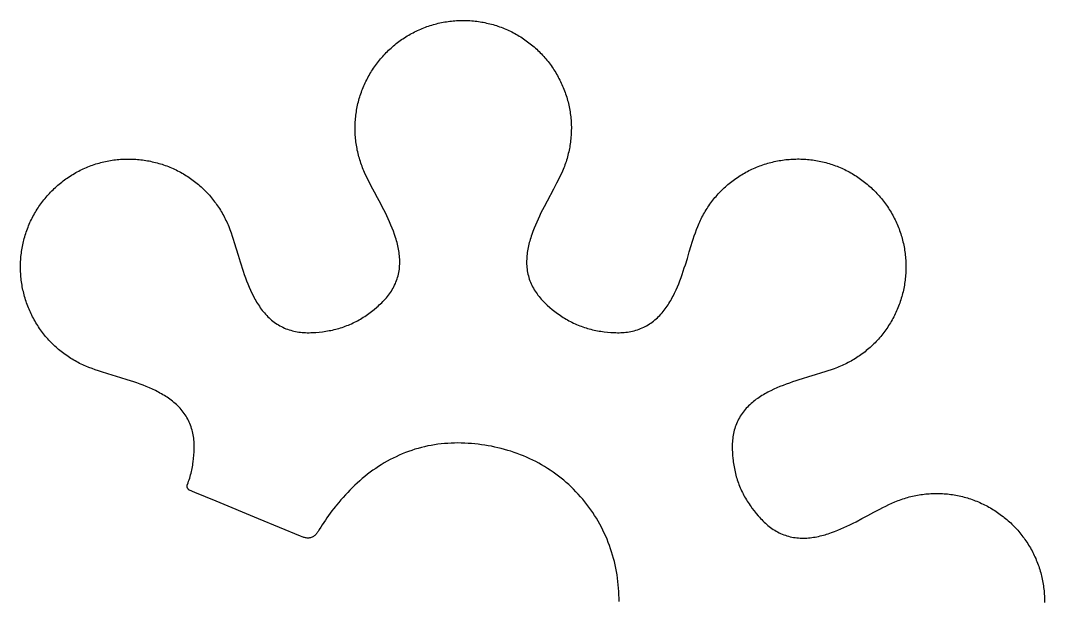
# Model space of a CAD drawing. Extents: x -2412.6 to -2376.5, y -227.2 to -193.2.
# Drawn here: x -2400.48 to -2376.52, y -210.24 to -196.64 of the extents above; entities that cross this region are included whole.
import ezdxf

# ---------------------------------------------------------------- set-up
doc = ezdxf.new("R2010")
doc.units = 0
doc.layers.add('WORK_LAYER', color=254, linetype='CONTINUOUS')

msp = doc.modelspace()

# ---------------------------------------------------------------- linework, layer by layer
at = {"layer": 'WORK_LAYER'}
msp.add_lwpolyline([(-2386.476, -210.238), (-2386.476, -210.16), (-2386.478, -210.081), (-2386.481, -210.002), (-2386.486, -209.924), (-2386.493, -209.845), (-2386.501, -209.767), (-2386.511, -209.689), (-2386.522, -209.611), (-2386.535, -209.534), (-2386.55, -209.456), (-2386.567, -209.379), (-2386.585, -209.303), (-2386.604, -209.227), (-2386.626, -209.151), (-2386.649, -209.076), (-2386.673, -209.001), (-2386.699, -208.927), (-2386.727, -208.853), (-2386.756, -208.78), (-2386.787, -208.708), (-2386.82, -208.636), (-2386.854, -208.565), (-2386.889, -208.495), (-2386.926, -208.425), (-2386.965, -208.357), (-2387.005, -208.289), (-2387.046, -208.222), (-2387.089, -208.156), (-2387.134, -208.091), (-2387.18, -208.027), (-2387.227, -207.964), (-2387.275, -207.903), (-2387.325, -207.842), (-2387.377, -207.782), (-2387.429, -207.723), (-2387.483, -207.666), (-2387.538, -207.61), (-2387.594, -207.555), (-2387.652, -207.501), (-2387.71, -207.449), (-2387.77, -207.398), (-2387.831, -207.348), (-2387.893, -207.299), (-2387.956, -207.252), (-2388.02, -207.207), (-2388.085, -207.162), (-2388.151, -207.119), (-2388.218, -207.078), (-2388.286, -207.038), (-2388.354, -206.999), (-2388.424, -206.962), (-2388.494, -206.927), (-2388.565, -206.893), (-2388.637, -206.86), (-2388.709, -206.829), (-2388.782, -206.8), (-2388.856, -206.772), (-2388.93, -206.746), (-2389.004, -206.721), (-2389.08, -206.698), (-2389.155, -206.676), (-2389.231, -206.656), (-2389.308, -206.637), (-2389.384, -206.62), (-2389.462, -206.604), (-2389.539, -206.59), (-2389.617, -206.577), (-2389.694, -206.566), (-2389.772, -206.555), (-2389.851, -206.547), (-2389.929, -206.539), (-2390.007, -206.534), (-2390.086, -206.529), (-2390.165, -206.527), (-2390.243, -206.526), (-2390.322, -206.527), (-2390.401, -206.529), (-2390.479, -206.534), (-2390.558, -206.54), (-2390.636, -206.547), (-2390.714, -206.557), (-2390.792, -206.568), (-2390.87, -206.581), (-2390.947, -206.596), (-2391.024, -206.613), (-2391.1, -206.632), (-2391.176, -206.652), (-2391.252, -206.674), (-2391.326, -206.698), (-2391.401, -206.724), (-2391.474, -206.752), (-2391.547, -206.782), (-2391.62, -206.813), (-2391.691, -206.846), (-2391.762, -206.88), (-2391.832, -206.916), (-2391.901, -206.954), (-2391.969, -206.993), (-2392.036, -207.034), (-2392.103, -207.076), (-2392.168, -207.12), (-2392.232, -207.165), (-2392.296, -207.212), (-2392.358, -207.259), (-2392.42, -207.308), (-2392.481, -207.359), (-2392.54, -207.41), (-2392.599, -207.463), (-2392.656, -207.516), (-2392.713, -207.571), (-2392.769, -207.626), (-2392.823, -207.683), (-2392.877, -207.74), (-2392.93, -207.799), (-2392.982, -207.858), (-2393.033, -207.918), (-2393.083, -207.979), (-2393.089, -207.986), (-2393.092, -207.99), (-2393.093, -207.991), (-2393.095, -207.994), (-2393.101, -208.001), (-2393.111, -208.013), (-2393.152, -208.065), (-2393.192, -208.117), (-2393.231, -208.169), (-2393.27, -208.222), (-2393.308, -208.275), (-2393.345, -208.329), (-2393.382, -208.384), (-2393.418, -208.439), (-2393.453, -208.494), (-2393.488, -208.55), (-2393.496, -208.564), (-2393.5, -208.571), (-2393.501, -208.573), (-2393.501, -208.573), (-2393.502, -208.574), (-2393.503, -208.576), (-2393.506, -208.58), (-2393.516, -208.597), (-2393.527, -208.613), (-2393.539, -208.629), (-2393.551, -208.645), (-2393.563, -208.66), (-2393.577, -208.674), (-2393.591, -208.688), (-2393.606, -208.7), (-2393.622, -208.712), (-2393.639, -208.722), (-2393.656, -208.731), (-2393.674, -208.739), (-2393.693, -208.744), (-2393.713, -208.748), (-2393.732, -208.75), (-2393.752, -208.751), (-2393.771, -208.75), (-2393.791, -208.748), (-2393.81, -208.745), (-2393.83, -208.741), (-2393.849, -208.736), (-2393.867, -208.73), (-2393.886, -208.724), (-2393.923, -208.709), (-2394.911, -208.297), (-2395.901, -207.886), (-2396.396, -207.681), (-2396.52, -207.63), (-2396.528, -207.626), (-2396.536, -207.621), (-2396.543, -207.615), (-2396.551, -207.608), (-2396.557, -207.601), (-2396.563, -207.592), (-2396.568, -207.583), (-2396.572, -207.574), (-2396.576, -207.564), (-2396.578, -207.554), (-2396.579, -207.544), (-2396.579, -207.534), (-2396.578, -207.524), (-2396.576, -207.515), (-2396.574, -207.506), (-2396.57, -207.498), (-2396.556, -207.461), (-2396.543, -207.423), (-2396.531, -207.386), (-2396.519, -207.348), (-2396.508, -207.311), (-2396.498, -207.273), (-2396.488, -207.235), (-2396.479, -207.196), (-2396.471, -207.158), (-2396.463, -207.119), (-2396.456, -207.081), (-2396.449, -207.042), (-2396.443, -207.003), (-2396.438, -206.964), (-2396.429, -206.886), (-2396.422, -206.807), (-2396.416, -206.729), (-2396.414, -206.69), (-2396.413, -206.65), (-2396.413, -206.611), (-2396.413, -206.572), (-2396.415, -206.532), (-2396.417, -206.493), (-2396.42, -206.454), (-2396.425, -206.415), (-2396.43, -206.376), (-2396.436, -206.337), (-2396.444, -206.298), (-2396.453, -206.26), (-2396.462, -206.222), (-2396.473, -206.184), (-2396.485, -206.147), (-2396.499, -206.11), (-2396.513, -206.073), (-2396.529, -206.037), (-2396.545, -206.001), (-2396.563, -205.966), (-2396.582, -205.932), (-2396.603, -205.898), (-2396.624, -205.865), (-2396.646, -205.833), (-2396.67, -205.801), (-2396.694, -205.77), (-2396.719, -205.74), (-2396.745, -205.711), (-2396.772, -205.682), (-2396.8, -205.654), (-2396.829, -205.627), (-2396.858, -205.6), (-2396.888, -205.575), (-2396.918, -205.55), (-2396.949, -205.526), (-2396.981, -205.502), (-2397.013, -205.479), (-2397.045, -205.457), (-2397.078, -205.436), (-2397.111, -205.415), (-2397.145, -205.395), (-2397.179, -205.375), (-2397.214, -205.356), (-2397.248, -205.337), (-2397.283, -205.319), (-2397.318, -205.301), (-2397.389, -205.268), (-2397.461, -205.236), (-2397.534, -205.205), (-2397.607, -205.176), (-2397.68, -205.148), (-2397.754, -205.121), (-2397.829, -205.095), (-2397.903, -205.07), (-2397.978, -205.046), (-2398.128, -204.999), (-2398.43, -204.908), (-2398.58, -204.862), (-2398.655, -204.838), (-2398.729, -204.812), (-2398.804, -204.786), (-2398.877, -204.758), (-2398.95, -204.728), (-2398.986, -204.712), (-2399.022, -204.696), (-2399.057, -204.679), (-2399.093, -204.662), (-2399.128, -204.644), (-2399.162, -204.626), (-2399.197, -204.606), (-2399.231, -204.587), (-2399.265, -204.567), (-2399.298, -204.546), (-2399.331, -204.525), (-2399.364, -204.503), (-2399.396, -204.48), (-2399.428, -204.458), (-2399.46, -204.435), (-2399.492, -204.411), (-2399.523, -204.387), (-2399.554, -204.362), (-2399.584, -204.337), (-2399.614, -204.312), (-2399.643, -204.286), (-2399.672, -204.259), (-2399.701, -204.232), (-2399.729, -204.205), (-2399.757, -204.177), (-2399.784, -204.149), (-2399.811, -204.12), (-2399.838, -204.091), (-2399.864, -204.061), (-2399.889, -204.031), (-2399.914, -204.001), (-2399.939, -203.97), (-2399.963, -203.939), (-2399.986, -203.907), (-2400.009, -203.876), (-2400.032, -203.843), (-2400.054, -203.811), (-2400.075, -203.778), (-2400.096, -203.744), (-2400.117, -203.711), (-2400.137, -203.677), (-2400.156, -203.643), (-2400.175, -203.608), (-2400.193, -203.573), (-2400.211, -203.538), (-2400.228, -203.503), (-2400.245, -203.467), (-2400.261, -203.431), (-2400.277, -203.395), (-2400.292, -203.359), (-2400.306, -203.322), (-2400.32, -203.285), (-2400.333, -203.248), (-2400.346, -203.211), (-2400.358, -203.174), (-2400.37, -203.136), (-2400.381, -203.098), (-2400.391, -203.06), (-2400.401, -203.022), (-2400.41, -202.984), (-2400.419, -202.946), (-2400.427, -202.907), (-2400.434, -202.869), (-2400.441, -202.83), (-2400.447, -202.791), (-2400.453, -202.752), (-2400.458, -202.713), (-2400.463, -202.674), (-2400.467, -202.635), (-2400.47, -202.596), (-2400.472, -202.556), (-2400.475, -202.517), (-2400.476, -202.478), (-2400.477, -202.438), (-2400.477, -202.399), (-2400.477, -202.36), (-2400.476, -202.32), (-2400.474, -202.281), (-2400.472, -202.242), (-2400.469, -202.203), (-2400.466, -202.163), (-2400.462, -202.124), (-2400.457, -202.085), (-2400.452, -202.046), (-2400.446, -202.007), (-2400.44, -201.968), (-2400.433, -201.93), (-2400.425, -201.891), (-2400.417, -201.853), (-2400.408, -201.814), (-2400.398, -201.776), (-2400.388, -201.738), (-2400.378, -201.7), (-2400.366, -201.663), (-2400.355, -201.625), (-2400.342, -201.588), (-2400.329, -201.551), (-2400.316, -201.514), (-2400.301, -201.477), (-2400.287, -201.441), (-2400.271, -201.404), (-2400.255, -201.368), (-2400.239, -201.333), (-2400.222, -201.297), (-2400.204, -201.262), (-2400.186, -201.227), (-2400.167, -201.193), (-2400.148, -201.158), (-2400.128, -201.124), (-2400.108, -201.091), (-2400.087, -201.057), (-2400.066, -201.024), (-2400.044, -200.992), (-2400.021, -200.959), (-2399.998, -200.927), (-2399.975, -200.896), (-2399.951, -200.864), (-2399.927, -200.833), (-2399.902, -200.803), (-2399.877, -200.773), (-2399.851, -200.743), (-2399.825, -200.713), (-2399.798, -200.684), (-2399.771, -200.656), (-2399.744, -200.628), (-2399.716, -200.6), (-2399.688, -200.573), (-2399.659, -200.546), (-2399.63, -200.519), (-2399.6, -200.493), (-2399.57, -200.468), (-2399.54, -200.443), (-2399.509, -200.418), (-2399.478, -200.394), (-2399.447, -200.37), (-2399.415, -200.347), (-2399.383, -200.325), (-2399.35, -200.303), (-2399.317, -200.281), (-2399.284, -200.26), (-2399.251, -200.239), (-2399.217, -200.219), (-2399.183, -200.199), (-2399.148, -200.18), (-2399.113, -200.162), (-2399.078, -200.144), (-2399.043, -200.127), (-2399.008, -200.11), (-2398.972, -200.094), (-2398.936, -200.078), (-2398.899, -200.063), (-2398.863, -200.048), (-2398.826, -200.034), (-2398.789, -200.021), (-2398.752, -200.008), (-2398.714, -199.996), (-2398.677, -199.985), (-2398.639, -199.974), (-2398.601, -199.963), (-2398.563, -199.953), (-2398.525, -199.944), (-2398.486, -199.936), (-2398.448, -199.928), (-2398.409, -199.92), (-2398.37, -199.914), (-2398.331, -199.907), (-2398.293, -199.902), (-2398.253, -199.897), (-2398.214, -199.893), (-2398.175, -199.889), (-2398.136, -199.886), (-2398.097, -199.883), (-2398.057, -199.882), (-2398.018, -199.88), (-2397.979, -199.88), (-2397.939, -199.88), (-2397.9, -199.88), (-2397.861, -199.881), (-2397.821, -199.883), (-2397.782, -199.885), (-2397.743, -199.888), (-2397.704, -199.892), (-2397.665, -199.896), (-2397.626, -199.901), (-2397.587, -199.906), (-2397.548, -199.912), (-2397.509, -199.919), (-2397.47, -199.926), (-2397.432, -199.934), (-2397.393, -199.942), (-2397.355, -199.951), (-2397.317, -199.96), (-2397.279, -199.97), (-2397.241, -199.981), (-2397.203, -199.992), (-2397.166, -200.004), (-2397.128, -200.017), (-2397.091, -200.03), (-2397.054, -200.043), (-2397.018, -200.057), (-2396.981, -200.072), (-2396.945, -200.087), (-2396.909, -200.103), (-2396.873, -200.12), (-2396.838, -200.136), (-2396.802, -200.154), (-2396.767, -200.172), (-2396.733, -200.191), (-2396.698, -200.21), (-2396.664, -200.229), (-2396.63, -200.249), (-2396.597, -200.27), (-2396.564, -200.291), (-2396.531, -200.313), (-2396.499, -200.335), (-2396.466, -200.358), (-2396.435, -200.381), (-2396.403, -200.405), (-2396.372, -200.429), (-2396.342, -200.454), (-2396.312, -200.48), (-2396.282, -200.505), (-2396.253, -200.531), (-2396.224, -200.558), (-2396.195, -200.585), (-2396.167, -200.613), (-2396.139, -200.641), (-2396.112, -200.669), (-2396.085, -200.698), (-2396.059, -200.727), (-2396.033, -200.757), (-2396.008, -200.787), (-2395.983, -200.817), (-2395.959, -200.848), (-2395.935, -200.88), (-2395.911, -200.911), (-2395.888, -200.943), (-2395.866, -200.975), (-2395.844, -201.008), (-2395.822, -201.041), (-2395.801, -201.074), (-2395.781, -201.108), (-2395.761, -201.142), (-2395.742, -201.176), (-2395.723, -201.211), (-2395.705, -201.245), (-2395.687, -201.281), (-2395.67, -201.316), (-2395.653, -201.352), (-2395.637, -201.388), (-2395.621, -201.424), (-2395.606, -201.46), (-2395.578, -201.533), (-2395.551, -201.607), (-2395.526, -201.682), (-2395.502, -201.757), (-2395.478, -201.832), (-2395.432, -201.982), (-2395.386, -202.133), (-2395.34, -202.283), (-2395.317, -202.358), (-2395.293, -202.433), (-2395.268, -202.508), (-2395.243, -202.583), (-2395.216, -202.657), (-2395.188, -202.73), (-2395.16, -202.804), (-2395.13, -202.876), (-2395.098, -202.948), (-2395.065, -203.02), (-2395.029, -203.09), (-2395.011, -203.125), (-2394.992, -203.159), (-2394.973, -203.193), (-2394.953, -203.227), (-2394.932, -203.261), (-2394.911, -203.294), (-2394.889, -203.327), (-2394.867, -203.359), (-2394.844, -203.391), (-2394.82, -203.422), (-2394.795, -203.453), (-2394.77, -203.483), (-2394.744, -203.513), (-2394.717, -203.542), (-2394.69, -203.57), (-2394.662, -203.597), (-2394.633, -203.624), (-2394.603, -203.649), (-2394.572, -203.674), (-2394.541, -203.698), (-2394.509, -203.721), (-2394.476, -203.743), (-2394.443, -203.764), (-2394.409, -203.783), (-2394.374, -203.802), (-2394.339, -203.819), (-2394.303, -203.835), (-2394.267, -203.851), (-2394.23, -203.864), (-2394.193, -203.877), (-2394.155, -203.889), (-2394.117, -203.899), (-2394.079, -203.908), (-2394.04, -203.916), (-2394.002, -203.923), (-2393.963, -203.929), (-2393.924, -203.934), (-2393.885, -203.938), (-2393.845, -203.941), (-2393.806, -203.943), (-2393.767, -203.944), (-2393.727, -203.944), (-2393.688, -203.943), (-2393.649, -203.941), (-2393.57, -203.937), (-2393.492, -203.93), (-2393.414, -203.921), (-2393.375, -203.916), (-2393.336, -203.91), (-2393.297, -203.904), (-2393.258, -203.897), (-2393.22, -203.89), (-2393.181, -203.882), (-2393.143, -203.873), (-2393.104, -203.864), (-2393.066, -203.854), (-2393.029, -203.843), (-2392.991, -203.832), (-2392.953, -203.82), (-2392.916, -203.807), (-2392.879, -203.794), (-2392.842, -203.78), (-2392.806, -203.765), (-2392.769, -203.75), (-2392.734, -203.734), (-2392.698, -203.717), (-2392.662, -203.7), (-2392.627, -203.682), (-2392.593, -203.664), (-2392.558, -203.645), (-2392.524, -203.625), (-2392.491, -203.605), (-2392.457, -203.584), (-2392.424, -203.562), (-2392.392, -203.54), (-2392.359, -203.518), (-2392.327, -203.495), (-2392.296, -203.472), (-2392.264, -203.448), (-2392.203, -203.399), (-2392.142, -203.348), (-2392.113, -203.323), (-2392.083, -203.296), (-2392.055, -203.27), (-2392.026, -203.242), (-2391.998, -203.215), (-2391.971, -203.186), (-2391.944, -203.157), (-2391.918, -203.128), (-2391.893, -203.098), (-2391.869, -203.067), (-2391.845, -203.035), (-2391.823, -203.003), (-2391.801, -202.97), (-2391.78, -202.937), (-2391.761, -202.903), (-2391.742, -202.868), (-2391.725, -202.833), (-2391.708, -202.797), (-2391.693, -202.761), (-2391.679, -202.724), (-2391.666, -202.687), (-2391.654, -202.649), (-2391.644, -202.611), (-2391.634, -202.573), (-2391.626, -202.535), (-2391.62, -202.496), (-2391.614, -202.457), (-2391.61, -202.418), (-2391.607, -202.379), (-2391.605, -202.339), (-2391.604, -202.3), (-2391.604, -202.261), (-2391.605, -202.221), (-2391.608, -202.182), (-2391.611, -202.143), (-2391.615, -202.104), (-2391.62, -202.065), (-2391.626, -202.026), (-2391.633, -201.987), (-2391.641, -201.948), (-2391.649, -201.91), (-2391.658, -201.872), (-2391.668, -201.834), (-2391.678, -201.796), (-2391.689, -201.758), (-2391.701, -201.72), (-2391.725, -201.646), (-2391.752, -201.571), (-2391.78, -201.498), (-2391.81, -201.425), (-2391.841, -201.353), (-2391.874, -201.281), (-2391.907, -201.21), (-2391.942, -201.14), (-2391.977, -201.069), (-2392.013, -200.999), (-2392.049, -200.929), (-2392.123, -200.79), (-2392.198, -200.652), (-2392.271, -200.513), (-2392.308, -200.443), (-2392.344, -200.373), (-2392.378, -200.302), (-2392.412, -200.231), (-2392.444, -200.159), (-2392.459, -200.123), (-2392.474, -200.087), (-2392.488, -200.05), (-2392.502, -200.013), (-2392.515, -199.976), (-2392.527, -199.939), (-2392.539, -199.901), (-2392.55, -199.863), (-2392.561, -199.825), (-2392.571, -199.787), (-2392.58, -199.749), (-2392.589, -199.711), (-2392.598, -199.672), (-2392.605, -199.634), (-2392.612, -199.595), (-2392.619, -199.556), (-2392.625, -199.517), (-2392.63, -199.478), (-2392.635, -199.439), (-2392.639, -199.4), (-2392.642, -199.361), (-2392.645, -199.322), (-2392.647, -199.283), (-2392.649, -199.243), (-2392.65, -199.204), (-2392.65, -199.165), (-2392.65, -199.125), (-2392.649, -199.086), (-2392.648, -199.047), (-2392.646, -199.007), (-2392.643, -198.968), (-2392.64, -198.929), (-2392.636, -198.89), (-2392.631, -198.851), (-2392.626, -198.812), (-2392.62, -198.773), (-2392.613, -198.734), (-2392.606, -198.695), (-2392.599, -198.657), (-2392.59, -198.618), (-2392.582, -198.58), (-2392.572, -198.542), (-2392.562, -198.504), (-2392.551, -198.466), (-2392.54, -198.428), (-2392.528, -198.391), (-2392.516, -198.353), (-2392.503, -198.316), (-2392.489, -198.279), (-2392.475, -198.243), (-2392.46, -198.206), (-2392.445, -198.17), (-2392.429, -198.134), (-2392.413, -198.098), (-2392.396, -198.063), (-2392.378, -198.027), (-2392.36, -197.992), (-2392.342, -197.958), (-2392.323, -197.923), (-2392.303, -197.889), (-2392.283, -197.855), (-2392.262, -197.822), (-2392.241, -197.789), (-2392.219, -197.756), (-2392.197, -197.723), (-2392.174, -197.691), (-2392.151, -197.66), (-2392.128, -197.628), (-2392.103, -197.597), (-2392.079, -197.566), (-2392.054, -197.536), (-2392.028, -197.506), (-2392.002, -197.477), (-2391.976, -197.447), (-2391.949, -197.419), (-2391.921, -197.39), (-2391.894, -197.363), (-2391.865, -197.335), (-2391.837, -197.308), (-2391.808, -197.282), (-2391.778, -197.255), (-2391.749, -197.23), (-2391.718, -197.205), (-2391.688, -197.18), (-2391.657, -197.156), (-2391.625, -197.132), (-2391.594, -197.109), (-2391.561, -197.086), (-2391.529, -197.064), (-2391.496, -197.042), (-2391.463, -197.021), (-2391.43, -197), (-2391.396, -196.98), (-2391.362, -196.961), (-2391.327, -196.941), (-2391.293, -196.923), (-2391.258, -196.905), (-2391.222, -196.888), (-2391.187, -196.871), (-2391.151, -196.854), (-2391.115, -196.839), (-2391.079, -196.824), (-2391.042, -196.809), (-2391.005, -196.795), (-2390.968, -196.782), (-2390.931, -196.769), (-2390.894, -196.757), (-2390.856, -196.745), (-2390.818, -196.734), (-2390.78, -196.723), (-2390.742, -196.714), (-2390.704, -196.704), (-2390.666, -196.696), (-2390.627, -196.688), (-2390.589, -196.68), (-2390.55, -196.673), (-2390.511, -196.667), (-2390.472, -196.661), (-2390.433, -196.656), (-2390.394, -196.652), (-2390.355, -196.648), (-2390.316, -196.645), (-2390.276, -196.642), (-2390.237, -196.64), (-2390.198, -196.639), (-2390.158, -196.638), (-2390.119, -196.637), (-2390.08, -196.638), (-2390.04, -196.639), (-2390.001, -196.64), (-2389.962, -196.642), (-2389.922, -196.645), (-2389.883, -196.648), (-2389.844, -196.652), (-2389.805, -196.657), (-2389.766, -196.662), (-2389.727, -196.668), (-2389.688, -196.674), (-2389.65, -196.681), (-2389.611, -196.688), (-2389.572, -196.697), (-2389.534, -196.705), (-2389.496, -196.715), (-2389.458, -196.724), (-2389.42, -196.735), (-2389.382, -196.746), (-2389.345, -196.758), (-2389.307, -196.77), (-2389.27, -196.783), (-2389.233, -196.796), (-2389.196, -196.81), (-2389.16, -196.825), (-2389.123, -196.84), (-2389.087, -196.856), (-2389.052, -196.872), (-2389.016, -196.889), (-2388.981, -196.907), (-2388.946, -196.925), (-2388.911, -196.943), (-2388.877, -196.962), (-2388.843, -196.982), (-2388.809, -197.002), (-2388.776, -197.023), (-2388.742, -197.044), (-2388.71, -197.066), (-2388.677, -197.088), (-2388.645, -197.111), (-2388.613, -197.134), (-2388.582, -197.158), (-2388.551, -197.182), (-2388.521, -197.207), (-2388.49, -197.232), (-2388.461, -197.258), (-2388.431, -197.284), (-2388.402, -197.311), (-2388.374, -197.338), (-2388.345, -197.365), (-2388.318, -197.393), (-2388.29, -197.421), (-2388.264, -197.45), (-2388.237, -197.479), (-2388.211, -197.509), (-2388.186, -197.539), (-2388.161, -197.569), (-2388.136, -197.6), (-2388.112, -197.631), (-2388.088, -197.663), (-2388.065, -197.694), (-2388.043, -197.727), (-2388.02, -197.759), (-2387.999, -197.792), (-2387.978, -197.825), (-2387.957, -197.859), (-2387.937, -197.892), (-2387.917, -197.926), (-2387.898, -197.961), (-2387.88, -197.996), (-2387.862, -198.031), (-2387.844, -198.066), (-2387.827, -198.101), (-2387.811, -198.137), (-2387.795, -198.173), (-2387.78, -198.209), (-2387.765, -198.246), (-2387.751, -198.283), (-2387.738, -198.32), (-2387.725, -198.357), (-2387.712, -198.394), (-2387.7, -198.432), (-2387.689, -198.469), (-2387.679, -198.507), (-2387.669, -198.545), (-2387.659, -198.583), (-2387.65, -198.622), (-2387.642, -198.66), (-2387.634, -198.699), (-2387.627, -198.738), (-2387.621, -198.776), (-2387.615, -198.815), (-2387.61, -198.854), (-2387.606, -198.893), (-2387.602, -198.933), (-2387.598, -198.972), (-2387.596, -199.011), (-2387.594, -199.05), (-2387.592, -199.09), (-2387.591, -199.129), (-2387.591, -199.168), (-2387.592, -199.208), (-2387.593, -199.247), (-2387.594, -199.286), (-2387.597, -199.325), (-2387.6, -199.365), (-2387.603, -199.404), (-2387.607, -199.443), (-2387.612, -199.482), (-2387.617, -199.521), (-2387.623, -199.56), (-2387.63, -199.599), (-2387.637, -199.637), (-2387.645, -199.676), (-2387.653, -199.714), (-2387.662, -199.753), (-2387.672, -199.791), (-2387.682, -199.829), (-2387.692, -199.867), (-2387.704, -199.904), (-2387.715, -199.942), (-2387.728, -199.979), (-2387.741, -200.016), (-2387.754, -200.053), (-2387.769, -200.09), (-2387.783, -200.127), (-2387.799, -200.163), (-2387.831, -200.235), (-2387.865, -200.306), (-2387.9, -200.376), (-2387.935, -200.446), (-2388.008, -200.586), (-2388.157, -200.863), (-2388.23, -201.002), (-2388.266, -201.072), (-2388.301, -201.143), (-2388.336, -201.214), (-2388.369, -201.285), (-2388.402, -201.356), (-2388.433, -201.429), (-2388.463, -201.501), (-2388.491, -201.575), (-2388.518, -201.649), (-2388.53, -201.686), (-2388.542, -201.724), (-2388.554, -201.761), (-2388.565, -201.799), (-2388.575, -201.837), (-2388.584, -201.875), (-2388.593, -201.914), (-2388.602, -201.952), (-2388.609, -201.991), (-2388.616, -202.029), (-2388.622, -202.068), (-2388.627, -202.107), (-2388.631, -202.146), (-2388.634, -202.186), (-2388.636, -202.225), (-2388.638, -202.264), (-2388.638, -202.304), (-2388.637, -202.343), (-2388.635, -202.382), (-2388.631, -202.421), (-2388.627, -202.46), (-2388.621, -202.499), (-2388.615, -202.538), (-2388.606, -202.577), (-2388.597, -202.615), (-2388.587, -202.653), (-2388.575, -202.69), (-2388.562, -202.727), (-2388.548, -202.764), (-2388.532, -202.8), (-2388.516, -202.836), (-2388.498, -202.871), (-2388.479, -202.906), (-2388.459, -202.94), (-2388.439, -202.973), (-2388.417, -203.006), (-2388.394, -203.038), (-2388.371, -203.07), (-2388.346, -203.1), (-2388.321, -203.131), (-2388.295, -203.16), (-2388.268, -203.189), (-2388.241, -203.217), (-2388.213, -203.245), (-2388.184, -203.272), (-2388.155, -203.299), (-2388.096, -203.351), (-2388.036, -203.401), (-2387.974, -203.45), (-2387.943, -203.474), (-2387.911, -203.497), (-2387.879, -203.52), (-2387.847, -203.542), (-2387.814, -203.564), (-2387.781, -203.586), (-2387.748, -203.606), (-2387.714, -203.627), (-2387.68, -203.646), (-2387.646, -203.665), (-2387.611, -203.684), (-2387.576, -203.702), (-2387.54, -203.719), (-2387.505, -203.735), (-2387.469, -203.751), (-2387.432, -203.767), (-2387.396, -203.781), (-2387.359, -203.795), (-2387.322, -203.808), (-2387.285, -203.821), (-2387.247, -203.833), (-2387.21, -203.844), (-2387.172, -203.855), (-2387.134, -203.865), (-2387.095, -203.874), (-2387.057, -203.883), (-2387.019, -203.891), (-2386.98, -203.898), (-2386.941, -203.905), (-2386.902, -203.911), (-2386.863, -203.917), (-2386.824, -203.922), (-2386.746, -203.93), (-2386.668, -203.937), (-2386.628, -203.939), (-2386.589, -203.941), (-2386.55, -203.943), (-2386.511, -203.944), (-2386.471, -203.944), (-2386.432, -203.943), (-2386.393, -203.941), (-2386.353, -203.938), (-2386.314, -203.934), (-2386.275, -203.929), (-2386.236, -203.923), (-2386.198, -203.916), (-2386.159, -203.907), (-2386.121, -203.898), (-2386.083, -203.888), (-2386.045, -203.876), (-2386.008, -203.863), (-2385.971, -203.849), (-2385.935, -203.834), (-2385.899, -203.818), (-2385.864, -203.8), (-2385.83, -203.781), (-2385.796, -203.762), (-2385.762, -203.741), (-2385.73, -203.719), (-2385.698, -203.696), (-2385.666, -203.672), (-2385.636, -203.647), (-2385.606, -203.621), (-2385.577, -203.595), (-2385.549, -203.567), (-2385.522, -203.539), (-2385.495, -203.51), (-2385.469, -203.48), (-2385.444, -203.45), (-2385.419, -203.419), (-2385.396, -203.388), (-2385.373, -203.356), (-2385.35, -203.324), (-2385.328, -203.291), (-2385.307, -203.258), (-2385.287, -203.224), (-2385.267, -203.19), (-2385.248, -203.156), (-2385.229, -203.122), (-2385.21, -203.087), (-2385.175, -203.016), (-2385.142, -202.945), (-2385.111, -202.873), (-2385.08, -202.8), (-2385.052, -202.727), (-2385.024, -202.653), (-2384.998, -202.579), (-2384.972, -202.505), (-2384.948, -202.43), (-2384.924, -202.355), (-2384.877, -202.205), (-2384.831, -202.054), (-2384.786, -201.903), (-2384.763, -201.828), (-2384.739, -201.753), (-2384.714, -201.679), (-2384.689, -201.604), (-2384.662, -201.53), (-2384.634, -201.457), (-2384.619, -201.42), (-2384.603, -201.384), (-2384.587, -201.348), (-2384.571, -201.313), (-2384.553, -201.277), (-2384.535, -201.242), (-2384.517, -201.207), (-2384.498, -201.173), (-2384.479, -201.139), (-2384.459, -201.105), (-2384.438, -201.071), (-2384.417, -201.038), (-2384.396, -201.005), (-2384.374, -200.972), (-2384.351, -200.94), (-2384.328, -200.908), (-2384.305, -200.877), (-2384.281, -200.845), (-2384.257, -200.814), (-2384.232, -200.784), (-2384.206, -200.754), (-2384.18, -200.724), (-2384.154, -200.695), (-2384.127, -200.666), (-2384.1, -200.638), (-2384.072, -200.61), (-2384.044, -200.582), (-2384.016, -200.555), (-2383.987, -200.529), (-2383.957, -200.503), (-2383.927, -200.477), (-2383.897, -200.452), (-2383.867, -200.427), (-2383.836, -200.403), (-2383.804, -200.379), (-2383.772, -200.356), (-2383.74, -200.333), (-2383.708, -200.311), (-2383.675, -200.289), (-2383.642, -200.268), (-2383.608, -200.247), (-2383.575, -200.227), (-2383.541, -200.208), (-2383.506, -200.189), (-2383.471, -200.17), (-2383.436, -200.152), (-2383.401, -200.135), (-2383.366, -200.118), (-2383.33, -200.101), (-2383.294, -200.086), (-2383.257, -200.071), (-2383.221, -200.056), (-2383.184, -200.042), (-2383.147, -200.028), (-2383.11, -200.015), (-2383.073, -200.003), (-2383.035, -199.991), (-2382.998, -199.98), (-2382.96, -199.969), (-2382.922, -199.959), (-2382.883, -199.95), (-2382.845, -199.941), (-2382.807, -199.933), (-2382.768, -199.925), (-2382.729, -199.918), (-2382.691, -199.911), (-2382.652, -199.905), (-2382.613, -199.9), (-2382.574, -199.895), (-2382.535, -199.891), (-2382.495, -199.888), (-2382.456, -199.885), (-2382.417, -199.883), (-2382.378, -199.881), (-2382.338, -199.88), (-2382.299, -199.879), (-2382.26, -199.879), (-2382.22, -199.88), (-2382.181, -199.882), (-2382.142, -199.883), (-2382.102, -199.886), (-2382.063, -199.889), (-2382.024, -199.893), (-2381.985, -199.897), (-2381.946, -199.902), (-2381.907, -199.908), (-2381.868, -199.914), (-2381.829, -199.921), (-2381.791, -199.928), (-2381.752, -199.936), (-2381.714, -199.945), (-2381.676, -199.954), (-2381.637, -199.964), (-2381.599, -199.975), (-2381.562, -199.986), (-2381.524, -199.997), (-2381.487, -200.009), (-2381.45, -200.022), (-2381.413, -200.036), (-2381.376, -200.05), (-2381.339, -200.064), (-2381.303, -200.079), (-2381.267, -200.095), (-2381.231, -200.111), (-2381.195, -200.128), (-2381.16, -200.146), (-2381.125, -200.164), (-2381.09, -200.182), (-2381.056, -200.201), (-2381.022, -200.221), (-2380.988, -200.241), (-2380.955, -200.262), (-2380.922, -200.283), (-2380.889, -200.304), (-2380.856, -200.327), (-2380.824, -200.349), (-2380.792, -200.372), (-2380.761, -200.396), (-2380.73, -200.42), (-2380.699, -200.445), (-2380.669, -200.47), (-2380.639, -200.496), (-2380.609, -200.522), (-2380.58, -200.548), (-2380.552, -200.575), (-2380.523, -200.602), (-2380.495, -200.63), (-2380.468, -200.658), (-2380.441, -200.687), (-2380.414, -200.716), (-2380.388, -200.745), (-2380.363, -200.775), (-2380.337, -200.805), (-2380.313, -200.836), (-2380.288, -200.867), (-2380.264, -200.898), (-2380.241, -200.93), (-2380.218, -200.962), (-2380.196, -200.994), (-2380.174, -201.027), (-2380.153, -201.06), (-2380.132, -201.093), (-2380.112, -201.127), (-2380.092, -201.161), (-2380.073, -201.195), (-2380.054, -201.23), (-2380.036, -201.265), (-2380.018, -201.3), (-2380.001, -201.336), (-2379.985, -201.371), (-2379.969, -201.407), (-2379.954, -201.444), (-2379.939, -201.48), (-2379.925, -201.517), (-2379.911, -201.554), (-2379.898, -201.591), (-2379.886, -201.628), (-2379.874, -201.666), (-2379.863, -201.703), (-2379.852, -201.741), (-2379.842, -201.779), (-2379.833, -201.817), (-2379.824, -201.856), (-2379.816, -201.894), (-2379.808, -201.933), (-2379.801, -201.972), (-2379.795, -202.01), (-2379.789, -202.049), (-2379.784, -202.088), (-2379.779, -202.127), (-2379.775, -202.167), (-2379.772, -202.206), (-2379.769, -202.245), (-2379.767, -202.284), (-2379.766, -202.324), (-2379.765, -202.363), (-2379.765, -202.402), (-2379.765, -202.442), (-2379.766, -202.481), (-2379.767, -202.52), (-2379.769, -202.56), (-2379.772, -202.599), (-2379.775, -202.638), (-2379.779, -202.677), (-2379.784, -202.716), (-2379.789, -202.755), (-2379.795, -202.794), (-2379.801, -202.833), (-2379.808, -202.872), (-2379.816, -202.91), (-2379.824, -202.949), (-2379.832, -202.987), (-2379.842, -203.025), (-2379.852, -203.064), (-2379.862, -203.101), (-2379.873, -203.139), (-2379.885, -203.177), (-2379.897, -203.214), (-2379.91, -203.251), (-2379.923, -203.288), (-2379.937, -203.325), (-2379.951, -203.362), (-2379.966, -203.398), (-2379.982, -203.434), (-2379.998, -203.47), (-2380.015, -203.506), (-2380.032, -203.541), (-2380.05, -203.576), (-2380.068, -203.611), (-2380.087, -203.646), (-2380.107, -203.68), (-2380.127, -203.714), (-2380.147, -203.747), (-2380.168, -203.78), (-2380.19, -203.813), (-2380.212, -203.846), (-2380.234, -203.878), (-2380.257, -203.91), (-2380.281, -203.941), (-2380.305, -203.973), (-2380.33, -204.003), (-2380.355, -204.034), (-2380.38, -204.064), (-2380.406, -204.093), (-2380.433, -204.122), (-2380.46, -204.151), (-2380.487, -204.179), (-2380.515, -204.207), (-2380.543, -204.234), (-2380.572, -204.261), (-2380.601, -204.288), (-2380.63, -204.314), (-2380.66, -204.339), (-2380.691, -204.364), (-2380.721, -204.389), (-2380.752, -204.413), (-2380.784, -204.437), (-2380.816, -204.46), (-2380.848, -204.483), (-2380.88, -204.505), (-2380.913, -204.526), (-2380.946, -204.547), (-2380.98, -204.568), (-2381.014, -204.588), (-2381.048, -204.608), (-2381.082, -204.627), (-2381.117, -204.645), (-2381.152, -204.663), (-2381.187, -204.681), (-2381.223, -204.698), (-2381.258, -204.714), (-2381.295, -204.73), (-2381.331, -204.745), (-2381.367, -204.759), (-2381.441, -204.787), (-2381.515, -204.813), (-2381.59, -204.839), (-2381.665, -204.863), (-2381.74, -204.886), (-2381.89, -204.932), (-2382.041, -204.978), (-2382.191, -205.024), (-2382.266, -205.047), (-2382.341, -205.072), (-2382.416, -205.097), (-2382.49, -205.123), (-2382.564, -205.149), (-2382.638, -205.177), (-2382.711, -205.206), (-2382.783, -205.237), (-2382.855, -205.269), (-2382.926, -205.303), (-2382.961, -205.321), (-2382.996, -205.339), (-2383.031, -205.358), (-2383.065, -205.377), (-2383.099, -205.396), (-2383.133, -205.417), (-2383.166, -205.438), (-2383.199, -205.459), (-2383.232, -205.481), (-2383.264, -205.504), (-2383.295, -205.528), (-2383.326, -205.552), (-2383.356, -205.577), (-2383.386, -205.603), (-2383.415, -205.629), (-2383.444, -205.657), (-2383.471, -205.684), (-2383.498, -205.713), (-2383.524, -205.743), (-2383.549, -205.773), (-2383.574, -205.804), (-2383.597, -205.836), (-2383.619, -205.868), (-2383.64, -205.901), (-2383.661, -205.935), (-2383.68, -205.97), (-2383.697, -206.005), (-2383.714, -206.04), (-2383.73, -206.076), (-2383.744, -206.113), (-2383.757, -206.15), (-2383.769, -206.188), (-2383.78, -206.225), (-2383.789, -206.264), (-2383.798, -206.302), (-2383.805, -206.341), (-2383.812, -206.379), (-2383.817, -206.418), (-2383.821, -206.457), (-2383.825, -206.497), (-2383.827, -206.536), (-2383.828, -206.575), (-2383.828, -206.615), (-2383.828, -206.654), (-2383.827, -206.693), (-2383.825, -206.733), (-2383.819, -206.811), (-2383.812, -206.889), (-2383.808, -206.929), (-2383.803, -206.968), (-2383.797, -207.007), (-2383.791, -207.045), (-2383.785, -207.084), (-2383.777, -207.123), (-2383.77, -207.161), (-2383.761, -207.2), (-2383.752, -207.238), (-2383.742, -207.276), (-2383.732, -207.314), (-2383.721, -207.352), (-2383.709, -207.389), (-2383.697, -207.427), (-2383.684, -207.464), (-2383.67, -207.501), (-2383.656, -207.537), (-2383.64, -207.574), (-2383.625, -207.61), (-2383.608, -207.646), (-2383.591, -207.681), (-2383.574, -207.716), (-2383.555, -207.751), (-2383.537, -207.786), (-2383.517, -207.82), (-2383.497, -207.854), (-2383.476, -207.887), (-2383.455, -207.92), (-2383.433, -207.953), (-2383.411, -207.985), (-2383.388, -208.017), (-2383.365, -208.049), (-2383.317, -208.112), (-2383.268, -208.173), (-2383.217, -208.233), (-2383.191, -208.262), (-2383.164, -208.291), (-2383.137, -208.32), (-2383.11, -208.348), (-2383.082, -208.376), (-2383.053, -208.403), (-2383.024, -208.429), (-2382.994, -208.454), (-2382.963, -208.479), (-2382.932, -208.503), (-2382.9, -208.526), (-2382.867, -208.548), (-2382.834, -208.569), (-2382.8, -208.589), (-2382.766, -208.608), (-2382.731, -208.626), (-2382.695, -208.643), (-2382.659, -208.658), (-2382.622, -208.673), (-2382.585, -208.686), (-2382.548, -208.699), (-2382.51, -208.71), (-2382.472, -208.719), (-2382.434, -208.728), (-2382.395, -208.735), (-2382.356, -208.741), (-2382.317, -208.745), (-2382.278, -208.749), (-2382.239, -208.751), (-2382.199, -208.753), (-2382.16, -208.753), (-2382.121, -208.752), (-2382.081, -208.75), (-2382.042, -208.747), (-2382.003, -208.743), (-2381.964, -208.739), (-2381.925, -208.733), (-2381.886, -208.727), (-2381.847, -208.719), (-2381.809, -208.711), (-2381.771, -208.702), (-2381.732, -208.693), (-2381.694, -208.683), (-2381.657, -208.672), (-2381.619, -208.661), (-2381.581, -208.649), (-2381.507, -208.624), (-2381.433, -208.596), (-2381.36, -208.567), (-2381.287, -208.537), (-2381.215, -208.505), (-2381.144, -208.473), (-2381.073, -208.439), (-2381.002, -208.404), (-2380.932, -208.368), (-2380.792, -208.296), (-2380.653, -208.222), (-2380.515, -208.147), (-2380.376, -208.074), (-2380.306, -208.037), (-2380.236, -208.002), (-2380.165, -207.968), (-2380.094, -207.934), (-2380.022, -207.903), (-2379.985, -207.888), (-2379.948, -207.873), (-2379.912, -207.86), (-2379.875, -207.847), (-2379.837, -207.834), (-2379.8, -207.822), (-2379.762, -207.811), (-2379.724, -207.8), (-2379.686, -207.789), (-2379.648, -207.78), (-2379.61, -207.771), (-2379.572, -207.762), (-2379.533, -207.754), (-2379.494, -207.747), (-2379.456, -207.74), (-2379.417, -207.734), (-2379.378, -207.728), (-2379.339, -207.724), (-2379.3, -207.719), (-2379.261, -207.716), (-2379.221, -207.712), (-2379.182, -207.71), (-2379.143, -207.708), (-2379.103, -207.707), (-2379.064, -207.706), (-2379.025, -207.706), (-2378.985, -207.707), (-2378.946, -207.708), (-2378.907, -207.71), (-2378.868, -207.713), (-2378.828, -207.716), (-2378.789, -207.719), (-2378.75, -207.724), (-2378.711, -207.729), (-2378.672, -207.734), (-2378.633, -207.741), (-2378.594, -207.748), (-2378.556, -207.755), (-2378.517, -207.763), (-2378.479, -207.772), (-2378.441, -207.781), (-2378.403, -207.791), (-2378.365, -207.801), (-2378.327, -207.812), (-2378.289, -207.824), (-2378.252, -207.836), (-2378.215, -207.849), (-2378.178, -207.862), (-2378.141, -207.876), (-2378.104, -207.891), (-2378.068, -207.906), (-2378.032, -207.922), (-2377.996, -207.938), (-2377.961, -207.955), (-2377.925, -207.972), (-2377.89, -207.99), (-2377.855, -208.008), (-2377.821, -208.027), (-2377.787, -208.046), (-2377.753, -208.066), (-2377.719, -208.087), (-2377.686, -208.108), (-2377.653, -208.129), (-2377.62, -208.151), (-2377.588, -208.174), (-2377.556, -208.197), (-2377.525, -208.22), (-2377.493, -208.244), (-2377.463, -208.269), (-2377.432, -208.294), (-2377.402, -208.319), (-2377.372, -208.345), (-2377.343, -208.371), (-2377.314, -208.398), (-2377.286, -208.425), (-2377.258, -208.453), (-2377.23, -208.481), (-2377.203, -208.509), (-2377.176, -208.538), (-2377.15, -208.567), (-2377.124, -208.597), (-2377.099, -208.627), (-2377.074, -208.658), (-2377.05, -208.688), (-2377.026, -208.72), (-2377.002, -208.751), (-2376.979, -208.783), (-2376.957, -208.816), (-2376.935, -208.848), (-2376.914, -208.881), (-2376.893, -208.915), (-2376.872, -208.948), (-2376.853, -208.982), (-2376.833, -209.017), (-2376.815, -209.051), (-2376.796, -209.086), (-2376.779, -209.121), (-2376.762, -209.157), (-2376.745, -209.192), (-2376.729, -209.228), (-2376.714, -209.265), (-2376.699, -209.301), (-2376.685, -209.338), (-2376.671, -209.375), (-2376.658, -209.412), (-2376.646, -209.449), (-2376.634, -209.487), (-2376.623, -209.524), (-2376.612, -209.562), (-2376.602, -209.6), (-2376.592, -209.638), (-2376.584, -209.677), (-2376.575, -209.715), (-2376.568, -209.754), (-2376.561, -209.792), (-2376.554, -209.831), (-2376.548, -209.87), (-2376.543, -209.909), (-2376.538, -209.948), (-2376.534, -209.987), (-2376.531, -210.027), (-2376.528, -210.066), (-2376.525, -210.105), (-2376.524, -210.144), (-2376.523, -210.184), (-2376.522, -210.223), (-2376.522, -210.262)], dxfattribs=at)

doc.saveas('drawing.dxf')
